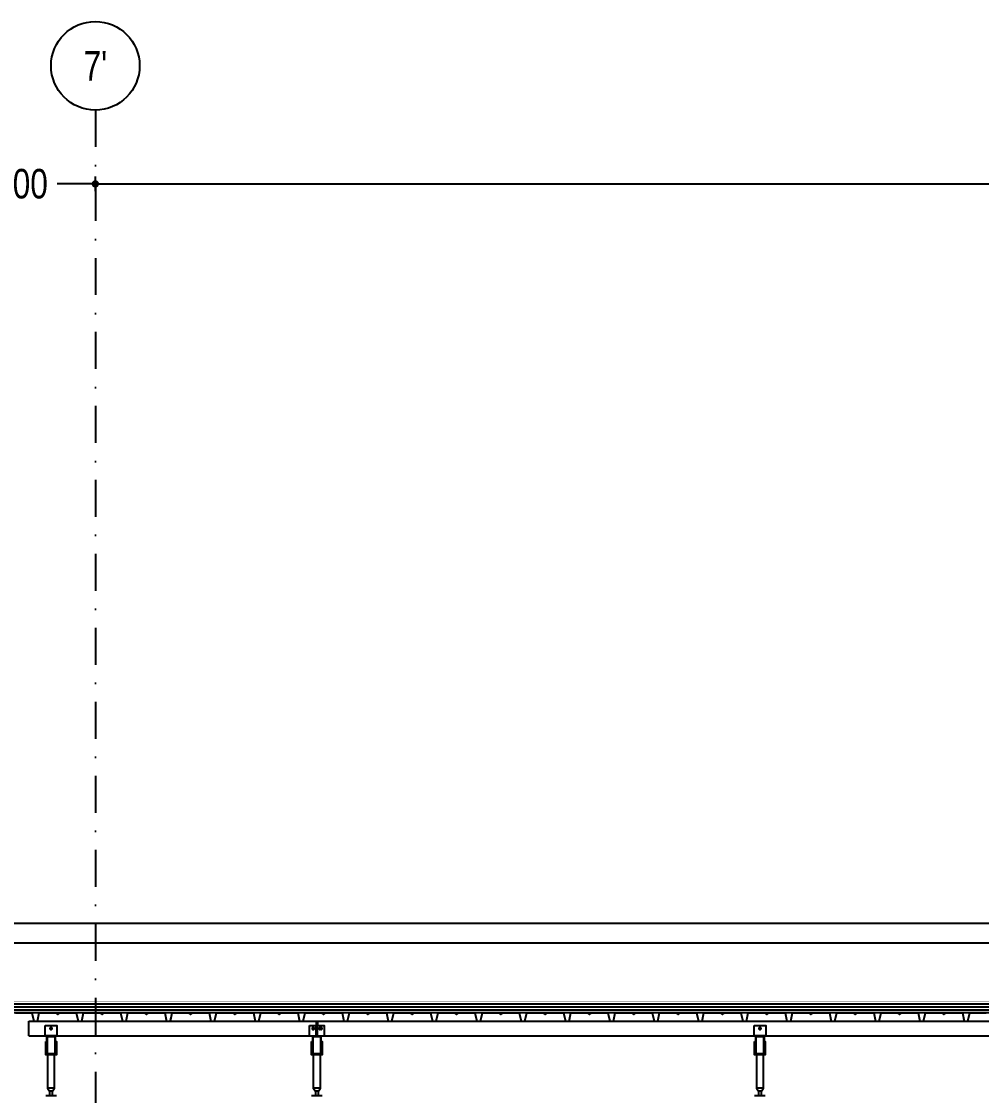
# Model space of a CAD drawing. Header units: centimetres. Extents: x 26569 to 160723, y -3143 to 14565.
# Drawn here: x 113858 to 114508, y -811 to -83 of the extents above; entities that cross this region are included whole.
import ezdxf
from ezdxf.enums import TextEntityAlignment as Align

# ---------------------------------------------------------------- set-up
doc = ezdxf.new("R2010")
doc.units = ezdxf.units.CM
doc.header["$LTSCALE"] = 100
doc.linetypes.add('DASHDOT2', pattern=[0.5, 0.25, -0.125, 0, -0.125])
doc.linetypes.add('HIDDEN', pattern=[9.525, 6.35, -3.175])
for name, color, linetype in [('A-ANNO-DIMS', 187, 'Continuous'), ('A-ANNO-GRID', 155, 'DASHDOT2'), ('A-ELEV-02', 253, 'Continuous'), ('A-ELEV-04', 250, 'Continuous'), ('A-WALL-INSL', 249, 'Continuous'), ('A-WALL-SNWPNL', 200, 'Continuous'), ('S-STEL', 3, 'Continuous')]:
    doc.layers.add(name, color=color, linetype=linetype)
doc.styles.add('Fields_100', font='act_simplex.shx', dxfattribs={"width": 0.8, "height": 20})
doc.linetypes.add('BATTING', pattern='A,0.00254,-2.54,[134,ltypeshp.shx,S=2.54,R=0,X=-2.54,Y=0],-5.08,[134,ltypeshp.shx,S=2.54,R=180,X=2.54,Y=0],-2.54', length=10.16254)
doc.dimstyles.new('FIELDS_100', dxfattribs={"dimscale": 0, "dimtxt": 20, "dimasz": 5, "dimexe": 5, "dimexo": 5, "dimgap": 5, "dimtad": 0, "dimdec": 0, "dimzin": 0, "dimdsep": 46, "dimtxsty": 'Fields_100', "dimblk": 'DOT', "dimcen": 0.09, "dimclrt": 50, "dimadec": 0, "dimazin": 0, "dimtfac": 1, "dimtdec": 0, "dimtix": 1, "dimtofl": 0, "dimtmove": 1, "dimatfit": 3, "dimfxl": 5, "dimfxlon": 1, "dimtolj": 1, "dimtzin": 0, "dimarcsym": 0})

# ---------------------------------------------------------------- blocks, each defined once
blk = doc.blocks.new('_Dot')
at = {"color": 0, "linetype": 'ByBlock', "lineweight": -2}
blk.add_line((-0.5, 0), (-1, 0), dxfattribs=at)
at = {"color": 0, "linetype": 'ByBlock', "const_width": 0.5}
blk.add_lwpolyline([(-0.25, 0, 1), (0.25, 0, 1)], format="xyb", close=True, dxfattribs=at)
blk = doc.blocks.new('*D478')
at = {"layer": 'A-ANNO-DIMS', "color": 0, "lineweight": -2, "transparency": 16777216}
for p, q in [((113907.73, -198.45), (113907.73, -188.45)), ((115707.73, -198.45), (115707.73, -188.45)), ((113912.73, -193.45), (114776.06, -193.45)), ((115702.73, -193.45), (114839.4, -193.45))]:
    blk.add_line(p, q, dxfattribs=at)
at = {"layer": 'DEFPOINTS', "color": 0, "transparency": 16777216}
for p in [(115707.73, -193.45), (113907.73, -1038.45), (115707.73, -1038.45)]:
    blk.add_point(p, dxfattribs=at)
at = {"layer": 'A-ANNO-DIMS', "color": 0, "lineweight": -2, "transparency": 16777216, "xscale": 5, "yscale": 5, "zscale": 5, "rotation": 180}
blk.add_blockref('_Dot', (113907.73, -193.45), dxfattribs=at)
at = {"layer": 'A-ANNO-DIMS', "color": 0, "lineweight": -2, "transparency": 16777216, "xscale": 5, "yscale": 5, "zscale": 5}
blk.add_blockref('_Dot', (115707.73, -193.45), dxfattribs=at)
at = {"layer": 'A-ANNO-DIMS', "color": 50, "transparency": 16777216, "insert": (114807.73, -193.45), "char_height": 20, "attachment_point": 5, "style": 'Fields_100'}
blk.add_mtext('\\A1;1800', dxfattribs=at)
blk = doc.blocks.new('*D483')
at = {"layer": 'A-ANNO-DIMS', "color": 0, "lineweight": -2, "transparency": 16777216}
for p, q in [((113807.73, -198.45), (113807.73, -188.45)), ((113907.73, -198.45), (113907.73, -188.45)), ((113812.73, -193.45), (113833.68, -193.45)), ((113902.73, -193.45), (113881.78, -193.45))]:
    blk.add_line(p, q, dxfattribs=at)
at = {"layer": 'DEFPOINTS', "color": 0, "transparency": 16777216}
for p in [(113907.73, -193.45), (113807.73, -1038.45), (113907.73, -1038.45)]:
    blk.add_point(p, dxfattribs=at)
at = {"layer": 'A-ANNO-DIMS', "color": 0, "lineweight": -2, "transparency": 16777216, "xscale": 5, "yscale": 5, "zscale": 5, "rotation": 180}
blk.add_blockref('_Dot', (113807.73, -193.45), dxfattribs=at)
at = {"layer": 'A-ANNO-DIMS', "color": 0, "lineweight": -2, "transparency": 16777216, "xscale": 5, "yscale": 5, "zscale": 5}
blk.add_blockref('_Dot', (113907.73, -193.45), dxfattribs=at)
at = {"layer": 'A-ANNO-DIMS', "color": 50, "transparency": 16777216, "insert": (113857.73, -193.45), "char_height": 20, "attachment_point": 5, "style": 'Fields_100'}
blk.add_mtext('\\A1;100', dxfattribs=at)

msp = doc.modelspace()

# ---------------------------------------------------------------- linework, layer by layer
at = {"layer": 'A-ANNO-GRID'}
msp.add_lwpolyline([(113907.73, -143.45), (113907.73, -1876.54)], dxfattribs=at)
at = {"layer": 'A-ANNO-GRID', "linetype": 'Continuous', "ltscale": 10}
msp.add_circle((113907.73, -113.45), 30, dxfattribs=at)
at = {"layer": 'A-ELEV-02'}
for points in [[(113862.73, -770.44), (113862.73, -760.44)], [(113862.73, -760.44), (122930.23, -760.44)], [(114057.23, -760.44), (114057.23, -763.44)], [(114058.23, -760.44), (114058.23, -763.44)], [(113862.73, -770.44), (122930.23, -770.44)], [(113881.73, -770.44), (113873.73, -770.44)], [(114052.73, -770.44), (114062.73, -770.44)], [(114059.93, -764.74), (114059.91, -764.74), (114059.9, -764.74), (114059.88, -764.75), (114059.87, -764.75), (114059.85, -764.75), (114059.83, -764.75), (114059.82, -764.75), (114059.8, -764.76), (114059.79, -764.76), (114059.77, -764.76), (114059.75, -764.77), (114059.74, -764.77), (114059.72, -764.78), (114059.7, -764.78), (114059.69, -764.79), (114059.67, -764.79), (114059.66, -764.8), (114059.64, -764.81), (114059.62, -764.81), (114059.61, -764.82), (114059.59, -764.83), (114059.58, -764.84), (114059.56, -764.85), (114059.55, -764.86), (114059.53, -764.87), (114059.52, -764.88), (114059.5, -764.89), (114059.49, -764.9), (114059.47, -764.91), (114059.46, -764.92), (114059.45, -764.94), (114059.43, -764.95), (114059.42, -764.96), (114059.41, -764.98), (114059.4, -764.99), (114059.39, -765), (114059.38, -765.02), (114059.36, -765.03), (114059.35, -765.05), (114059.34, -765.06), (114059.33, -765.08), (114059.33, -765.09), (114059.32, -765.11), (114059.31, -765.12), (114059.3, -765.14), (114059.29, -765.15), (114059.29, -765.17), (114059.28, -765.19), (114059.27, -765.2), (114059.27, -765.22), (114059.26, -765.23), (114059.26, -765.25), (114059.25, -765.27), (114059.25, -765.28), (114059.24, -765.3), (114059.24, -765.32), (114059.24, -765.33), (114059.24, -765.35), (114059.23, -765.36), (114059.23, -765.38), (114059.23, -765.4), (114059.23, -765.41), (114059.23, -765.43), (114059.23, -765.44), (114059.23, -765.46), (114059.23, -765.48), (114059.23, -765.49), (114059.23, -765.51), (114059.23, -765.52), (114059.24, -765.54), (114059.24, -765.55), (114059.24, -765.57), (114059.24, -765.59), (114059.25, -765.6), (114059.25, -765.62), (114059.26, -765.64), (114059.26, -765.65), (114059.27, -765.67), (114059.27, -765.69), (114059.28, -765.7), (114059.29, -765.72), (114059.29, -765.73), (114059.3, -765.75), (114059.31, -765.77), (114059.32, -765.78), (114059.33, -765.8), (114059.33, -765.81), (114059.34, -765.83), (114059.35, -765.84), (114059.36, -765.86), (114059.38, -765.87), (114059.39, -765.89), (114059.4, -765.9), (114059.41, -765.91), (114059.42, -765.93), (114059.43, -765.94), (114059.45, -765.95), (114059.46, -765.96), (114059.47, -765.98), (114059.49, -765.99), (114059.5, -766), (114059.52, -766.01), (114059.53, -766.02), (114059.55, -766.03), (114059.56, -766.04), (114059.58, -766.05), (114059.59, -766.06), (114059.61, -766.07), (114059.62, -766.07), (114059.64, -766.08), (114059.66, -766.09), (114059.67, -766.09), (114059.69, -766.1), (114059.7, -766.11), (114059.72, -766.11), (114059.74, -766.12), (114059.75, -766.12), (114059.77, -766.13), (114059.79, -766.13), (114059.8, -766.13), (114059.82, -766.13), (114059.83, -766.14), (114059.85, -766.14), (114059.87, -766.14), (114059.88, -766.14), (114059.9, -766.14), (114059.91, -766.14), (114059.93, -766.14)], [(114060.53, -764.74), (114059.93, -764.74)], [(114060.53, -766.14), (114059.93, -766.14)], [(114060.53, -766.14), (114060.55, -766.14), (114060.56, -766.14), (114060.58, -766.14), (114060.59, -766.14), (114060.61, -766.14), (114060.62, -766.14), (114060.64, -766.13), (114060.66, -766.13), (114060.67, -766.13), (114060.69, -766.13), (114060.71, -766.12), (114060.72, -766.12), (114060.74, -766.11), (114060.76, -766.11), (114060.77, -766.1), (114060.79, -766.09), (114060.8, -766.09), (114060.82, -766.08), (114060.84, -766.07), (114060.85, -766.07), (114060.87, -766.06), (114060.88, -766.05), (114060.9, -766.04), (114060.91, -766.03), (114060.93, -766.02), (114060.94, -766.01), (114060.96, -766), (114060.97, -765.99), (114060.98, -765.98), (114061, -765.96), (114061.01, -765.95), (114061.02, -765.94), (114061.04, -765.93), (114061.05, -765.91), (114061.06, -765.9), (114061.07, -765.89), (114061.08, -765.87), (114061.1, -765.86), (114061.11, -765.84), (114061.12, -765.83), (114061.13, -765.81), (114061.13, -765.8), (114061.14, -765.78), (114061.15, -765.77), (114061.16, -765.75), (114061.17, -765.73), (114061.17, -765.72), (114061.18, -765.7), (114061.19, -765.69), (114061.19, -765.67), (114061.2, -765.65), (114061.2, -765.64), (114061.21, -765.62), (114061.21, -765.6), (114061.21, -765.59), (114061.22, -765.57), (114061.22, -765.55), (114061.22, -765.54), (114061.23, -765.52), (114061.23, -765.51), (114061.23, -765.49), (114061.23, -765.48), (114061.23, -765.46), (114061.23, -765.44), (114061.23, -765.43), (114061.23, -765.41), (114061.23, -765.4), (114061.23, -765.38), (114061.23, -765.36), (114061.22, -765.35), (114061.22, -765.33), (114061.22, -765.32), (114061.21, -765.3), (114061.21, -765.28), (114061.21, -765.27), (114061.2, -765.25), (114061.2, -765.23), (114061.19, -765.22), (114061.19, -765.2), (114061.18, -765.19), (114061.17, -765.17), (114061.17, -765.15), (114061.16, -765.14), (114061.15, -765.12), (114061.14, -765.11), (114061.13, -765.09), (114061.13, -765.08), (114061.12, -765.06), (114061.11, -765.05), (114061.1, -765.03), (114061.08, -765.02), (114061.07, -765), (114061.06, -764.99), (114061.05, -764.98), (114061.04, -764.96), (114061.02, -764.95), (114061.01, -764.94), (114061, -764.92), (114060.98, -764.91), (114060.97, -764.9), (114060.96, -764.89), (114060.94, -764.88), (114060.93, -764.87), (114060.91, -764.86), (114060.9, -764.85), (114060.88, -764.84), (114060.87, -764.83), (114060.85, -764.82), (114060.84, -764.81), (114060.82, -764.81), (114060.8, -764.8), (114060.79, -764.79), (114060.77, -764.79), (114060.76, -764.78), (114060.74, -764.78), (114060.72, -764.77), (114060.71, -764.77), (114060.69, -764.76), (114060.67, -764.76), (114060.66, -764.76), (114060.64, -764.75), (114060.62, -764.75), (114060.61, -764.75), (114060.59, -764.75), (114060.58, -764.75), (114060.56, -764.74), (114060.55, -764.74), (114060.53, -764.74)], [(114361.73, -770.44), (114353.73, -770.44)], [(113874.13, -776.04), (113874.63, -776.04)], [(113874.13, -777.44), (113874.63, -777.44)], [(113880.83, -776.04), (113881.33, -776.04)], [(113880.83, -777.44), (113881.33, -777.44)], [(114054.13, -776.04), (114054.63, -776.04)], [(114054.13, -777.44), (114054.63, -777.44)], [(114060.83, -776.04), (114061.33, -776.04)], [(114060.83, -777.44), (114061.33, -777.44)], [(114354.13, -776.04), (114354.63, -776.04)], [(114354.13, -777.44), (114354.63, -777.44)], [(114360.83, -776.04), (114361.33, -776.04)], [(114360.83, -777.44), (114361.33, -777.44)], [(113875.31, -783.24), (113875.31, -805.84), (113876.73, -807.84), (113876.73, -810.84)], [(113878.73, -810.84), (113878.73, -807.84), (113880.14, -805.84), (113880.14, -783.24)], [(114055.31, -783.24), (114055.31, -805.84), (114056.73, -807.84), (114056.73, -810.84)], [(114058.73, -810.84), (114058.73, -807.84), (114060.14, -805.84), (114060.14, -783.24)], [(114355.31, -783.24), (114355.31, -805.84), (114356.73, -807.84), (114356.73, -810.84)], [(114358.73, -810.84), (114358.73, -807.84), (114360.14, -805.84), (114360.14, -783.24)], [(113880.14, -805.84), (113875.31, -805.84)], [(114060.14, -805.84), (114055.31, -805.84)], [(114360.14, -805.84), (114355.31, -805.84)], [(113874.13, -810.84), (113881.33, -810.84)], [(113878.73, -807.84), (113876.73, -807.84)], [(114054.13, -810.84), (114061.33, -810.84)], [(114058.73, -807.84), (114056.73, -807.84)], [(114354.13, -810.84), (114361.33, -810.84)], [(114358.73, -807.84), (114356.73, -807.84)]]:
    msp.add_lwpolyline(points, dxfattribs=at)
for points in [[(113873.73, -763.44), (113881.73, -763.44), (113881.73, -770.74), (113873.73, -770.74)], [(114052.73, -763.44), (114062.73, -763.44), (114062.73, -770.74), (114052.73, -770.74)], [(114353.73, -763.44), (114361.73, -763.44), (114361.73, -770.74), (114353.73, -770.74)], [(113878.43, -765.44), (113878.43, -765.43), (113878.43, -765.41), (113878.43, -765.4), (113878.43, -765.38), (113878.43, -765.36), (113878.42, -765.35), (113878.42, -765.33), (113878.42, -765.32), (113878.42, -765.3), (113878.41, -765.28), (113878.41, -765.27), (113878.4, -765.25), (113878.4, -765.23), (113878.39, -765.22), (113878.39, -765.2), (113878.38, -765.19), (113878.37, -765.17), (113878.37, -765.15), (113878.36, -765.14), (113878.35, -765.12), (113878.34, -765.11), (113878.33, -765.09), (113878.33, -765.08), (113878.32, -765.06), (113878.31, -765.05), (113878.3, -765.03), (113878.28, -765.02), (113878.27, -765), (113878.26, -764.99), (113878.25, -764.98), (113878.24, -764.96), (113878.22, -764.95), (113878.21, -764.94), (113878.2, -764.92), (113878.19, -764.91), (113878.17, -764.9), (113878.16, -764.89), (113878.14, -764.88), (113878.13, -764.87), (113878.11, -764.86), (113878.1, -764.85), (113878.08, -764.84), (113878.07, -764.83), (113878.05, -764.82), (113878.04, -764.81), (113878.02, -764.81), (113878, -764.8), (113877.99, -764.79), (113877.97, -764.79), (113877.96, -764.78), (113877.94, -764.78), (113877.92, -764.77), (113877.91, -764.77), (113877.89, -764.76), (113877.87, -764.76), (113877.86, -764.76), (113877.84, -764.75), (113877.82, -764.75), (113877.81, -764.75), (113877.79, -764.75), (113877.78, -764.75), (113877.76, -764.74), (113877.75, -764.74), (113877.73, -764.74), (113877.71, -764.74), (113877.7, -764.74), (113877.68, -764.75), (113877.67, -764.75), (113877.65, -764.75), (113877.63, -764.75), (113877.62, -764.75), (113877.6, -764.76), (113877.59, -764.76), (113877.57, -764.76), (113877.55, -764.77), (113877.54, -764.77), (113877.52, -764.78), (113877.5, -764.78), (113877.49, -764.79), (113877.47, -764.79), (113877.46, -764.8), (113877.44, -764.81), (113877.42, -764.81), (113877.41, -764.82), (113877.39, -764.83), (113877.38, -764.84), (113877.36, -764.85), (113877.35, -764.86), (113877.33, -764.87), (113877.32, -764.88), (113877.3, -764.89), (113877.29, -764.9), (113877.27, -764.91), (113877.26, -764.92), (113877.25, -764.94), (113877.23, -764.95), (113877.22, -764.96), (113877.21, -764.98), (113877.2, -764.99), (113877.19, -765), (113877.18, -765.02), (113877.16, -765.03), (113877.15, -765.05), (113877.14, -765.06), (113877.13, -765.08), (113877.13, -765.09), (113877.12, -765.11), (113877.11, -765.12), (113877.1, -765.14), (113877.09, -765.15), (113877.09, -765.17), (113877.08, -765.19), (113877.07, -765.2), (113877.07, -765.22), (113877.06, -765.23), (113877.06, -765.25), (113877.05, -765.27), (113877.05, -765.28), (113877.04, -765.3), (113877.04, -765.32), (113877.04, -765.33), (113877.04, -765.35), (113877.03, -765.36), (113877.03, -765.38), (113877.03, -765.4), (113877.03, -765.41), (113877.03, -765.43), (113877.03, -765.44), (113877.03, -765.46), (113877.03, -765.47), (113877.03, -765.49), (113877.03, -765.51), (113877.03, -765.52), (113877.04, -765.54), (113877.04, -765.55), (113877.04, -765.57), (113877.04, -765.59), (113877.05, -765.6), (113877.05, -765.62), (113877.06, -765.64), (113877.06, -765.65), (113877.07, -765.67), (113877.07, -765.69), (113877.08, -765.7), (113877.09, -765.72), (113877.09, -765.73), (113877.1, -765.75), (113877.11, -765.77), (113877.12, -765.78), (113877.13, -765.8), (113877.13, -765.81), (113877.14, -765.83), (113877.15, -765.84), (113877.16, -765.86), (113877.18, -765.87), (113877.19, -765.88), (113877.2, -765.9), (113877.21, -765.91), (113877.22, -765.93), (113877.23, -765.94), (113877.25, -765.95), (113877.26, -765.96), (113877.27, -765.98), (113877.29, -765.99), (113877.3, -766), (113877.32, -766.01), (113877.33, -766.02), (113877.35, -766.03), (113877.36, -766.04), (113877.38, -766.05), (113877.39, -766.06), (113877.41, -766.07), (113877.42, -766.07), (113877.44, -766.08), (113877.46, -766.09), (113877.47, -766.09), (113877.49, -766.1), (113877.5, -766.11), (113877.52, -766.11), (113877.54, -766.12), (113877.55, -766.12), (113877.57, -766.13), (113877.59, -766.13), (113877.6, -766.13), (113877.62, -766.13), (113877.63, -766.14), (113877.65, -766.14), (113877.67, -766.14), (113877.68, -766.14), (113877.7, -766.14), (113877.71, -766.14), (113877.73, -766.14), (113877.75, -766.14), (113877.76, -766.14), (113877.78, -766.14), (113877.79, -766.14), (113877.81, -766.14), (113877.82, -766.14), (113877.84, -766.13), (113877.86, -766.13), (113877.87, -766.13), (113877.89, -766.13), (113877.91, -766.12), (113877.92, -766.12), (113877.94, -766.11), (113877.96, -766.11), (113877.97, -766.1), (113877.99, -766.09), (113878, -766.09), (113878.02, -766.08), (113878.04, -766.07), (113878.05, -766.07), (113878.07, -766.06), (113878.08, -766.05), (113878.1, -766.04), (113878.11, -766.03), (113878.13, -766.02), (113878.14, -766.01), (113878.16, -766), (113878.17, -765.99), (113878.19, -765.98), (113878.2, -765.96), (113878.21, -765.95), (113878.22, -765.94), (113878.24, -765.93), (113878.25, -765.91), (113878.26, -765.9), (113878.27, -765.88), (113878.28, -765.87), (113878.3, -765.86), (113878.31, -765.84), (113878.32, -765.83), (113878.33, -765.81), (113878.33, -765.8), (113878.34, -765.78), (113878.35, -765.77), (113878.36, -765.75), (113878.37, -765.73), (113878.37, -765.72), (113878.38, -765.7), (113878.39, -765.69), (113878.39, -765.67), (113878.4, -765.65), (113878.4, -765.64), (113878.41, -765.62), (113878.41, -765.6), (113878.42, -765.59), (113878.42, -765.57), (113878.42, -765.55), (113878.42, -765.54), (113878.43, -765.52), (113878.43, -765.51), (113878.43, -765.49), (113878.43, -765.47), (113878.43, -765.46)], [(114055.93, -765.44), (114055.93, -765.43), (114055.93, -765.41), (114055.93, -765.4), (114055.93, -765.38), (114055.93, -765.36), (114055.92, -765.35), (114055.92, -765.33), (114055.92, -765.32), (114055.91, -765.3), (114055.91, -765.28), (114055.91, -765.27), (114055.9, -765.25), (114055.9, -765.23), (114055.89, -765.22), (114055.89, -765.2), (114055.88, -765.19), (114055.87, -765.17), (114055.87, -765.15), (114055.86, -765.14), (114055.85, -765.12), (114055.84, -765.11), (114055.83, -765.09), (114055.83, -765.08), (114055.82, -765.06), (114055.81, -765.05), (114055.8, -765.03), (114055.78, -765.02), (114055.77, -765), (114055.76, -764.99), (114055.75, -764.98), (114055.74, -764.96), (114055.72, -764.95), (114055.71, -764.94), (114055.7, -764.92), (114055.68, -764.91), (114055.67, -764.9), (114055.66, -764.89), (114055.64, -764.88), (114055.63, -764.87), (114055.61, -764.86), (114055.6, -764.85), (114055.58, -764.84), (114055.57, -764.83), (114055.55, -764.82), (114055.54, -764.81), (114055.52, -764.81), (114055.5, -764.8), (114055.49, -764.79), (114055.47, -764.79), (114055.46, -764.78), (114055.44, -764.78), (114055.42, -764.77), (114055.41, -764.77), (114055.39, -764.76), (114055.37, -764.76), (114055.36, -764.76), (114055.34, -764.75), (114055.32, -764.75), (114055.31, -764.75), (114055.29, -764.75), (114055.28, -764.75), (114055.26, -764.74), (114055.25, -764.74), (114055.23, -764.74), (114055.21, -764.74), (114055.2, -764.74), (114055.18, -764.75), (114055.17, -764.75), (114055.15, -764.75), (114055.13, -764.75), (114055.12, -764.75), (114055.1, -764.76), (114055.09, -764.76), (114055.07, -764.76), (114055.05, -764.77), (114055.04, -764.77), (114055.02, -764.78), (114055, -764.78), (114054.99, -764.79), (114054.97, -764.79), (114054.96, -764.8), (114054.94, -764.81), (114054.92, -764.81), (114054.91, -764.82), (114054.89, -764.83), (114054.88, -764.84), (114054.86, -764.85), (114054.85, -764.86), (114054.83, -764.87), (114054.82, -764.88), (114054.8, -764.89), (114054.79, -764.9), (114054.77, -764.91), (114054.76, -764.92), (114054.75, -764.94), (114054.73, -764.95), (114054.72, -764.96), (114054.71, -764.98), (114054.7, -764.99), (114054.69, -765), (114054.68, -765.02), (114054.66, -765.03), (114054.65, -765.05), (114054.64, -765.06), (114054.63, -765.08), (114054.63, -765.09), (114054.62, -765.11), (114054.61, -765.12), (114054.6, -765.14), (114054.59, -765.15), (114054.59, -765.17), (114054.58, -765.19), (114054.57, -765.2), (114054.57, -765.22), (114054.56, -765.23), (114054.56, -765.25), (114054.55, -765.27), (114054.55, -765.28), (114054.54, -765.3), (114054.54, -765.32), (114054.54, -765.33), (114054.54, -765.35), (114054.53, -765.36), (114054.53, -765.38), (114054.53, -765.4), (114054.53, -765.41), (114054.53, -765.43), (114054.53, -765.44), (114054.53, -765.46), (114054.53, -765.48), (114054.53, -765.49), (114054.53, -765.51), (114054.53, -765.52), (114054.54, -765.54), (114054.54, -765.55), (114054.54, -765.57), (114054.54, -765.59), (114054.55, -765.6), (114054.55, -765.62), (114054.56, -765.64), (114054.56, -765.65), (114054.57, -765.67), (114054.57, -765.69), (114054.58, -765.7), (114054.59, -765.72), (114054.59, -765.73), (114054.6, -765.75), (114054.61, -765.77), (114054.62, -765.78), (114054.63, -765.8), (114054.63, -765.81), (114054.64, -765.83), (114054.65, -765.84), (114054.66, -765.86), (114054.68, -765.87), (114054.69, -765.89), (114054.7, -765.9), (114054.71, -765.91), (114054.72, -765.93), (114054.73, -765.94), (114054.75, -765.95), (114054.76, -765.96), (114054.77, -765.98), (114054.79, -765.99), (114054.8, -766), (114054.82, -766.01), (114054.83, -766.02), (114054.85, -766.03), (114054.86, -766.04), (114054.88, -766.05), (114054.89, -766.06), (114054.91, -766.07), (114054.92, -766.07), (114054.94, -766.08), (114054.96, -766.09), (114054.97, -766.09), (114054.99, -766.1), (114055, -766.11), (114055.02, -766.11), (114055.04, -766.12), (114055.05, -766.12), (114055.07, -766.13), (114055.09, -766.13), (114055.1, -766.13), (114055.12, -766.13), (114055.13, -766.14), (114055.15, -766.14), (114055.17, -766.14), (114055.18, -766.14), (114055.2, -766.14), (114055.21, -766.14), (114055.23, -766.14), (114055.25, -766.14), (114055.26, -766.14), (114055.28, -766.14), (114055.29, -766.14), (114055.31, -766.14), (114055.32, -766.14), (114055.34, -766.13), (114055.36, -766.13), (114055.37, -766.13), (114055.39, -766.13), (114055.41, -766.12), (114055.42, -766.12), (114055.44, -766.11), (114055.46, -766.11), (114055.47, -766.1), (114055.49, -766.09), (114055.5, -766.09), (114055.52, -766.08), (114055.54, -766.07), (114055.55, -766.07), (114055.57, -766.06), (114055.58, -766.05), (114055.6, -766.04), (114055.61, -766.03), (114055.63, -766.02), (114055.64, -766.01), (114055.66, -766), (114055.67, -765.99), (114055.68, -765.98), (114055.7, -765.96), (114055.71, -765.95), (114055.72, -765.94), (114055.74, -765.93), (114055.75, -765.91), (114055.76, -765.9), (114055.77, -765.89), (114055.78, -765.87), (114055.8, -765.86), (114055.81, -765.84), (114055.82, -765.83), (114055.83, -765.81), (114055.83, -765.8), (114055.84, -765.78), (114055.85, -765.77), (114055.86, -765.75), (114055.87, -765.73), (114055.87, -765.72), (114055.88, -765.7), (114055.89, -765.69), (114055.89, -765.67), (114055.9, -765.65), (114055.9, -765.64), (114055.91, -765.62), (114055.91, -765.6), (114055.91, -765.59), (114055.92, -765.57), (114055.92, -765.55), (114055.92, -765.54), (114055.93, -765.52), (114055.93, -765.51), (114055.93, -765.49), (114055.93, -765.48), (114055.93, -765.46)], [(114358.43, -765.44), (114358.43, -765.43), (114358.43, -765.41), (114358.43, -765.4), (114358.43, -765.38), (114358.43, -765.36), (114358.42, -765.35), (114358.42, -765.33), (114358.42, -765.32), (114358.42, -765.3), (114358.41, -765.28), (114358.41, -765.27), (114358.4, -765.25), (114358.4, -765.23), (114358.39, -765.22), (114358.39, -765.2), (114358.38, -765.19), (114358.37, -765.17), (114358.37, -765.15), (114358.36, -765.14), (114358.35, -765.12), (114358.34, -765.11), (114358.33, -765.09), (114358.33, -765.08), (114358.32, -765.06), (114358.31, -765.05), (114358.3, -765.03), (114358.28, -765.02), (114358.27, -765), (114358.26, -764.99), (114358.25, -764.98), (114358.24, -764.96), (114358.22, -764.95), (114358.21, -764.94), (114358.2, -764.92), (114358.19, -764.91), (114358.17, -764.9), (114358.16, -764.89), (114358.14, -764.88), (114358.13, -764.87), (114358.11, -764.86), (114358.1, -764.85), (114358.08, -764.84), (114358.07, -764.83), (114358.05, -764.82), (114358.04, -764.81), (114358.02, -764.81), (114358, -764.8), (114357.99, -764.79), (114357.97, -764.79), (114357.96, -764.78), (114357.94, -764.78), (114357.92, -764.77), (114357.91, -764.77), (114357.89, -764.76), (114357.87, -764.76), (114357.86, -764.76), (114357.84, -764.75), (114357.82, -764.75), (114357.81, -764.75), (114357.79, -764.75), (114357.78, -764.75), (114357.76, -764.74), (114357.75, -764.74), (114357.73, -764.74), (114357.71, -764.74), (114357.7, -764.74), (114357.68, -764.75), (114357.67, -764.75), (114357.65, -764.75), (114357.63, -764.75), (114357.62, -764.75), (114357.6, -764.76), (114357.59, -764.76), (114357.57, -764.76), (114357.55, -764.77), (114357.54, -764.77), (114357.52, -764.78), (114357.5, -764.78), (114357.49, -764.79), (114357.47, -764.79), (114357.46, -764.8), (114357.44, -764.81), (114357.42, -764.81), (114357.41, -764.82), (114357.39, -764.83), (114357.38, -764.84), (114357.36, -764.85), (114357.35, -764.86), (114357.33, -764.87), (114357.32, -764.88), (114357.3, -764.89), (114357.29, -764.9), (114357.27, -764.91), (114357.26, -764.92), (114357.25, -764.94), (114357.23, -764.95), (114357.22, -764.96), (114357.21, -764.98), (114357.2, -764.99), (114357.19, -765), (114357.18, -765.02), (114357.16, -765.03), (114357.15, -765.05), (114357.14, -765.06), (114357.13, -765.08), (114357.13, -765.09), (114357.12, -765.11), (114357.11, -765.12), (114357.1, -765.14), (114357.09, -765.15), (114357.09, -765.17), (114357.08, -765.19), (114357.07, -765.2), (114357.07, -765.22), (114357.06, -765.23), (114357.06, -765.25), (114357.05, -765.27), (114357.05, -765.28), (114357.04, -765.3), (114357.04, -765.32), (114357.04, -765.33), (114357.04, -765.35), (114357.03, -765.36), (114357.03, -765.38), (114357.03, -765.4), (114357.03, -765.41), (114357.03, -765.43), (114357.03, -765.44), (114357.03, -765.46), (114357.03, -765.47), (114357.03, -765.49), (114357.03, -765.51), (114357.03, -765.52), (114357.04, -765.54), (114357.04, -765.55), (114357.04, -765.57), (114357.04, -765.59), (114357.05, -765.6), (114357.05, -765.62), (114357.06, -765.64), (114357.06, -765.65), (114357.07, -765.67), (114357.07, -765.69), (114357.08, -765.7), (114357.09, -765.72), (114357.09, -765.73), (114357.1, -765.75), (114357.11, -765.77), (114357.12, -765.78), (114357.13, -765.8), (114357.13, -765.81), (114357.14, -765.83), (114357.15, -765.84), (114357.16, -765.86), (114357.18, -765.87), (114357.19, -765.88), (114357.2, -765.9), (114357.21, -765.91), (114357.22, -765.93), (114357.23, -765.94), (114357.25, -765.95), (114357.26, -765.96), (114357.27, -765.98), (114357.29, -765.99), (114357.3, -766), (114357.32, -766.01), (114357.33, -766.02), (114357.35, -766.03), (114357.36, -766.04), (114357.38, -766.05), (114357.39, -766.06), (114357.41, -766.07), (114357.42, -766.07), (114357.44, -766.08), (114357.46, -766.09), (114357.47, -766.09), (114357.49, -766.1), (114357.5, -766.11), (114357.52, -766.11), (114357.54, -766.12), (114357.55, -766.12), (114357.57, -766.13), (114357.59, -766.13), (114357.6, -766.13), (114357.62, -766.13), (114357.63, -766.14), (114357.65, -766.14), (114357.67, -766.14), (114357.68, -766.14), (114357.7, -766.14), (114357.71, -766.14), (114357.73, -766.14), (114357.75, -766.14), (114357.76, -766.14), (114357.78, -766.14), (114357.79, -766.14), (114357.81, -766.14), (114357.82, -766.14), (114357.84, -766.13), (114357.86, -766.13), (114357.87, -766.13), (114357.89, -766.13), (114357.91, -766.12), (114357.92, -766.12), (114357.94, -766.11), (114357.96, -766.11), (114357.97, -766.1), (114357.99, -766.09), (114358, -766.09), (114358.02, -766.08), (114358.04, -766.07), (114358.05, -766.07), (114358.07, -766.06), (114358.08, -766.05), (114358.1, -766.04), (114358.11, -766.03), (114358.13, -766.02), (114358.14, -766.01), (114358.16, -766), (114358.17, -765.99), (114358.19, -765.98), (114358.2, -765.96), (114358.21, -765.95), (114358.22, -765.94), (114358.24, -765.93), (114358.25, -765.91), (114358.26, -765.9), (114358.27, -765.88), (114358.28, -765.87), (114358.3, -765.86), (114358.31, -765.84), (114358.32, -765.83), (114358.33, -765.81), (114358.33, -765.8), (114358.34, -765.78), (114358.35, -765.77), (114358.36, -765.75), (114358.37, -765.73), (114358.37, -765.72), (114358.38, -765.7), (114358.39, -765.69), (114358.39, -765.67), (114358.4, -765.65), (114358.4, -765.64), (114358.41, -765.62), (114358.41, -765.6), (114358.42, -765.59), (114358.42, -765.57), (114358.42, -765.55), (114358.42, -765.54), (114358.43, -765.52), (114358.43, -765.51), (114358.43, -765.49), (114358.43, -765.47), (114358.43, -765.46)], [(113874.13, -774.24), (113874.63, -774.24), (113874.63, -782.74), (113880.83, -782.74), (113880.83, -774.24), (113881.33, -774.24), (113881.33, -783.24), (113874.13, -783.24)], [(114054.13, -774.24), (114054.63, -774.24), (114054.63, -782.74), (114060.83, -782.74), (114060.83, -774.24), (114061.33, -774.24), (114061.33, -783.24), (114054.13, -783.24)], [(114354.13, -774.24), (114354.63, -774.24), (114354.63, -782.74), (114360.83, -782.74), (114360.83, -774.24), (114361.33, -774.24), (114361.33, -783.24), (114354.13, -783.24)]]:
    msp.add_lwpolyline(points, close=True, dxfattribs=at)
at = {"layer": 'A-ELEV-02', "linetype": 'HIDDEN', "ltscale": 0.1}
for points in [[(114057.23, -770.44), (114057.23, -763.44)], [(114058.23, -770.44), (114058.23, -763.44)]]:
    msp.add_lwpolyline(points, dxfattribs=at)
at = {"layer": 'A-ELEV-04'}
for p, q in [((122968.28, -694.3), (103052.48, -694.3)), ((104871.32, -707.43), (122929.69, -707.43))]:
    msp.add_line(p, q, dxfattribs=at)
at = {"layer": 'A-WALL-INSL', "ltscale": 0.002, "const_width": 0.2}
msp.add_lwpolyline([(122937.73, -746.94), (104865.23, -746.94)], dxfattribs=at)
at = {"layer": 'A-WALL-INSL', "linetype": 'BATTING', "ltscale": 0.002}
for points in [[(122937.73, -748.94), (104865.23, -748.94)], [(122937.73, -752.94), (104865.23, -752.94)]]:
    msp.add_lwpolyline(points, dxfattribs=at)
at = {"layer": 'A-WALL-INSL', "ltscale": 0.002}
for points in [[(122937.73, -750.94), (104865.23, -750.94)], [(122937.73, -754.94), (104865.23, -754.94)]]:
    msp.add_lwpolyline(points, dxfattribs=at)
at = {"layer": 'A-WALL-SNWPNL', "ltscale": 100}
for points in [[(113853.77, -754.94), (113864.77, -754.94), (113866.02, -760.44), (113868.52, -760.44), (113868.96, -758.49)], [(113865.57, -758.49), (113866.02, -760.44), (113868.52, -760.44), (113869.77, -754.94), (113880.77, -754.94), (113882.27, -755.94), (113883.77, -754.94), (113894.77, -754.94), (113896.02, -760.44), (113898.52, -760.44), (113899.77, -754.94), (113910.77, -754.94), (113912.27, -755.94), (113913.77, -754.94), (113924.77, -754.94), (113926.02, -760.44), (113928.52, -760.44), (113929.77, -754.94), (113940.77, -754.94), (113942.27, -755.94), (113943.77, -754.94), (113954.77, -754.94), (113956.02, -760.44), (113958.52, -760.44), (113958.96, -758.49)], [(113955.57, -758.49), (113956.02, -760.44), (113958.52, -760.44), (113959.77, -754.94), (113970.77, -754.94), (113972.27, -755.94), (113973.77, -754.94), (113984.77, -754.94), (113986.02, -760.44), (113988.52, -760.44), (113989.77, -754.94), (114000.77, -754.94), (114002.27, -755.94), (114003.77, -754.94), (114014.77, -754.94), (114016.02, -760.44), (114018.52, -760.44), (114019.77, -754.94), (114030.77, -754.94), (114032.27, -755.94), (114033.77, -754.94), (114044.77, -754.94), (114046.02, -760.44), (114048.52, -760.44), (114048.96, -758.49)], [(114045.57, -758.49), (114046.02, -760.44), (114048.52, -760.44), (114049.77, -754.94), (114060.77, -754.94), (114062.27, -755.94), (114063.77, -754.94), (114074.77, -754.94), (114076.02, -760.44), (114078.52, -760.44), (114079.77, -754.94), (114090.77, -754.94), (114092.27, -755.94), (114093.77, -754.94), (114104.77, -754.94), (114106.02, -760.44), (114108.52, -760.44), (114109.77, -754.94), (114120.77, -754.94), (114122.27, -755.94), (114123.77, -754.94), (114134.77, -754.94), (114136.02, -760.44), (114138.52, -760.44), (114138.96, -758.49)], [(114135.57, -758.49), (114136.02, -760.44), (114138.52, -760.44), (114139.77, -754.94), (114150.77, -754.94), (114152.27, -755.94), (114153.77, -754.94), (114164.77, -754.94), (114166.02, -760.44), (114168.52, -760.44), (114169.77, -754.94), (114180.77, -754.94), (114182.27, -755.94), (114183.77, -754.94), (114194.77, -754.94), (114196.02, -760.44), (114198.52, -760.44), (114199.77, -754.94), (114210.77, -754.94), (114212.27, -755.94), (114213.77, -754.94), (114224.77, -754.94), (114226.02, -760.44), (114228.52, -760.44), (114228.96, -758.49)], [(114225.57, -758.49), (114226.02, -760.44), (114228.52, -760.44), (114229.77, -754.94), (114240.77, -754.94), (114242.27, -755.94), (114243.77, -754.94), (114254.77, -754.94), (114256.02, -760.44), (114258.52, -760.44), (114259.77, -754.94), (114270.77, -754.94), (114272.27, -755.94), (114273.77, -754.94), (114284.77, -754.94), (114286.02, -760.44), (114288.52, -760.44), (114289.77, -754.94), (114300.77, -754.94), (114302.27, -755.94), (114303.77, -754.94), (114314.77, -754.94), (114316.02, -760.44), (114318.52, -760.44), (114318.96, -758.49)], [(114315.57, -758.49), (114316.02, -760.44), (114318.52, -760.44), (114319.77, -754.94), (114330.77, -754.94), (114332.27, -755.94), (114333.77, -754.94), (114344.77, -754.94), (114346.02, -760.44), (114348.52, -760.44), (114349.77, -754.94), (114360.77, -754.94), (114362.27, -755.94), (114363.77, -754.94), (114374.77, -754.94), (114376.02, -760.44), (114378.52, -760.44), (114379.77, -754.94), (114390.77, -754.94), (114392.27, -755.94), (114393.77, -754.94), (114404.77, -754.94), (114406.02, -760.44), (114408.52, -760.44), (114408.96, -758.49)], [(114405.57, -758.49), (114406.02, -760.44), (114408.52, -760.44), (114409.77, -754.94), (114420.77, -754.94), (114422.27, -755.94), (114423.77, -754.94), (114434.77, -754.94), (114436.02, -760.44), (114438.52, -760.44), (114439.77, -754.94), (114450.77, -754.94), (114452.27, -755.94), (114453.77, -754.94), (114464.77, -754.94), (114466.02, -760.44), (114468.52, -760.44), (114469.77, -754.94), (114480.77, -754.94), (114482.27, -755.94), (114483.77, -754.94), (114494.77, -754.94), (114496.02, -760.44), (114498.52, -760.44), (114498.96, -758.49)], [(114495.57, -758.49), (114496.02, -760.44), (114498.52, -760.44), (114499.77, -754.94), (114510.77, -754.94)]]:
    msp.add_lwpolyline(points, dxfattribs=at)
at = {"layer": 'S-STEL'}
for points in [[(113880.73, -782.74), (113880.73, -770.74), (113874.73, -770.74), (113874.73, -782.74)], [(114060.73, -782.74), (114060.73, -770.74), (114054.73, -770.74), (114054.73, -782.74)], [(114360.73, -782.74), (114360.73, -770.74), (114354.73, -770.74), (114354.73, -782.74)]]:
    msp.add_lwpolyline(points, dxfattribs=at)
for points in [[(113880.43, -771.04), (113875.03, -771.04), (113875.03, -782.44), (113880.43, -782.44)], [(114060.43, -771.04), (114055.03, -771.04), (114055.03, -782.44), (114060.43, -782.44)], [(114360.43, -771.04), (114355.03, -771.04), (114355.03, -782.44), (114360.43, -782.44)]]:
    msp.add_lwpolyline(points, close=True, dxfattribs=at)

# ---------------------------------------------------------------- texts
at = {"layer": 'A-ANNO-GRID', "color": 50, "style": 'Fields_100', "width": 0.8}
msp.add_text("7'", height=20, rotation=359.92667, dxfattribs=at).set_placement((113907.73, -113.45), align=Align.MIDDLE_CENTER)

# ---------------------------------------------------------------- dimensions: what is measured, and where the dimension line sits
at = {"layer": 'A-ANNO-DIMS'}
for base, p1, p2, picture, middle in [((113907.73, -193.45), (113807.73, -1038.45), (113907.73, -1038.45), '*D483', (113857.73, -193.45)), ((115707.73, -193.45), (113907.73, -1038.45), (115707.73, -1038.45), '*D478', (114807.73, -193.45))]:
    dim = msp.add_linear_dim(base=base, p1=p1, p2=p2, dimstyle='FIELDS_100', override={"dimscale": 1}, dxfattribs=at)
    dim.commit()
    dim.dimension.update_dxf_attribs({"geometry": picture, "text_midpoint": middle})

doc.saveas('drawing.dxf')
